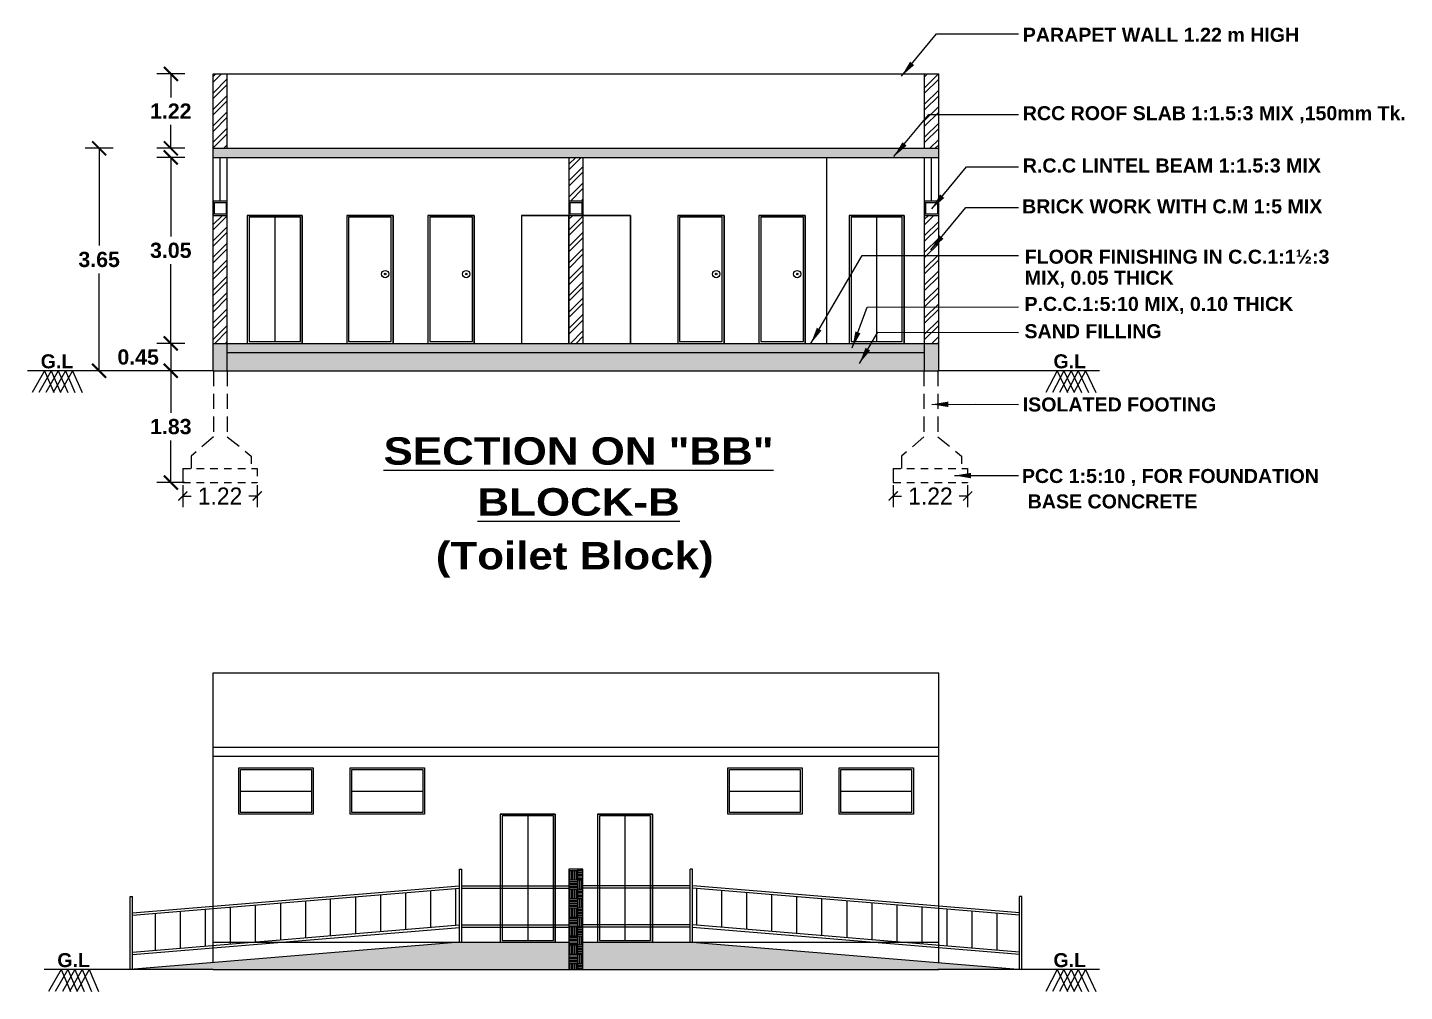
# Model space of a CAD drawing. Header units: metres. Extents: x 743 to 2261, y -742 to 557.
# Drawn here: x 2146.05 to 2168.64, y -716.87 to -701.06 of the extents above; entities that cross this region are included whole.
import ezdxf

# ---------------------------------------------------------------- set-up
doc = ezdxf.new("R2010")
doc.units = ezdxf.units.M
doc.linetypes.add('HIDDEN', pattern=[0.375, 0.25, -0.125])
doc.linetypes.add('HIDDEN2', pattern=[0.1875, 0.125, -0.0625])
doc.styles.add('CEN-GOT', font='arialbd.ttf')
doc.styles.add('CGR', font='ariblk.ttf')
doc.styles.add('kavi', font='ARLRDBD.TTF')
doc.styles.add('STYLE1', font='tahoma.ttf', dxfattribs={"height": 0.4})
doc.styles.add('TITLE', font='arialbd.ttf')
doc.dimstyles.new('kavi', dxfattribs={"dimtxt": 0.11, "dimasz": 0.23, "dimexe": 0.18, "dimexo": 0.0625, "dimgap": 0.09, "dimtad": 0, "dimtih": 1, "dimtoh": 1, "dimzin": 0, "dimdsep": 46, "dimtxsty": 'kavi', "dimblk": 'ARCHTICK', "dimcen": 0.09, "dimse1": 1, "dimse2": 1, "dimadec": 0, "dimazin": 0, "dimtfac": 1, "dimtofl": 0, "dimtmove": 0, "dimatfit": 3, "dimldrblk": 'ARCHTICK', "dimfxl": 0, "dimtolj": 1, "dimtzin": 0, "dimarcsym": 0})
doc.dimstyles.new('STY', dxfattribs={"dimscale": 0.9, "dimtxt": 0.23, "dimasz": 0.18, "dimexe": 0.15, "dimexo": 0.6, "dimgap": 0.1, "dimtad": 1, "dimtih": 1, "dimtoh": 1, "dimzin": 0, "dimdsep": 46, "dimtxsty": 'STYLE1', "dimblk": 'CLOSEDBLANK', "dimcen": 0.09375, "dimdle": 0.1, "dimse1": 1, "dimse2": 1, "dimadec": 0, "dimazin": 0, "dimtfac": 1, "dimtmove": 2, "dimatfit": 2, "dimfxl": 0, "dimtolj": 1, "dimtzin": 0, "dimarcsym": 0})
pattern_1 = [(37.5, (1185.355304, -1251.791424), (-0.0014400282, 0.0440471914), [0, -0.0347472, 0, -0.038862, 0, -0.0371475]), (7.5, (1185.355304, -1251.791424), (0.0404570955, 0.064514259), [0, -0.0187452, 0, -0.0313182, 0, -0.0120015]), (327.5, (1185.327186, -1251.791424), (0.0711893133, 0.0001293466), [0, -0.01143, 0, -0.041148, 0, -0.053721]), (317.5, (1185.327186, -1251.791424), (0.0687200807, 0.020063639), [0, -0.005715, 0, -0.0269748, 0, -0.030861])]
pattern_2 = [(50, (1185.3553, -1251.79142), (0.163966202, -0.014345177), [0.017145, -0.188595]), (355, (1185.3553, -1251.79142), (-0.03171908, 0.17195116), [0.013716, -0.150876526]), (100.451445, (1185.36897, -1251.79262), (0.132247122, 0.157605977), [0.014571008, -0.16028122]), (46.1842, (1185.3553, -1251.7457), (0.243971137, -0.037838095), [0.0257175, -0.2828925]), (96.635558, (1185.37563, -1251.74886), (0.21366372, 0.22268351), [0.02185652, -0.24042205]), (351.18415, (1185.3553, -1251.7457), (0.21366372, 0.22268351), [0.02057397, -0.22631376]), (21, (1185.37816, -1251.75713), (0.136452952, -0.092038678), [0.017145, -0.188595]), (326, (1185.37816, -1251.75713), (0.055621826, 0.16576917), [0.013716, -0.150876]), (71.451445, (1185.38953, -1251.7648), (0.192074777, 0.073730492), [0.014571008, -0.160280944]), (37.5, (1185.355304, -1251.791424), (0.002779743, 0.076099535), [0, -0.1490472, 0, -0.153162, 0, -0.1514475]), (7.5, (1185.3553, -1251.791424), (0.060137696, 0.0901625173), [0, -0.0873252, 0, -0.1456182, 0, -0.0577215]), (327.5, (1185.304326, -1251.791424), (0.1220315357, -0.0051558696), [0, -0.05715, 0, -0.178308, 0, -0.236601]), (317.5, (1185.28147, -1251.79142), (0.133316263, 0.022883842), [0, -0.074295, 0, -0.1184148, 0, -0.168021])]
pattern_3 = [(45, (1185.3553, -1251.79142), (-0.134703842, 0.134703842), []), (45, (1185.4451, -1251.79142), (-0.134703842, 0.134703842), [])]

# ---------------------------------------------------------------- blocks, each defined once
blk = doc.blocks.new('_ClosedBlank')
at = {"color": 0, "linetype": 'ByBlock', "lineweight": -2}
for p, q in [((-1, 0.167), (0, 0)), ((-1, 0.167), (-1, -0.167)), ((0, 0), (-1, -0.167))]:
    blk.add_line(p, q, dxfattribs=at)
blk = doc.blocks.new('_ArchTick')
at = {"color": 0, "linetype": 'ByBlock', "const_width": 0.15}
blk.add_lwpolyline([(-0.5, -0.5), (0.5, 0.5)], dxfattribs=at)
blk = doc.blocks.new('*D310')
at = {"color": 7, "lineweight": -2}
for p, q in [((2148.628, -701.818), (2148.168, -701.818)), ((2148.398, -701.818), (2148.398, -702.203)), ((2148.398, -703.038), (2148.398, -702.654)), ((2148.628, -703.038), (2148.168, -703.038))]:
    blk.add_line(p, q, dxfattribs=at)
at = {"layer": 'Defpoints', "color": 0}
for p in [(2150.276, -701.818), (2148.398, -703.038), (2150.276, -703.038)]:
    blk.add_point(p, dxfattribs=at)
at = {"color": 7, "lineweight": -2, "xscale": 0.23, "yscale": 0.23, "zscale": 0.23}
for p, rotation in [((2148.398, -701.818), 90), ((2148.398, -703.038), 270)]:
    blk.add_blockref('_ArchTick', p, dxfattribs=dict(at, rotation=rotation))
at = {"color": 0, "insert": (2148.398, -702.428), "char_height": 0.25, "attachment_point": 5, "style": 'CEN-GOT'}
blk.add_mtext('\\A1;1.22', dxfattribs=at)
blk = doc.blocks.new('*D311')
at = {"color": 7, "lineweight": -2}
for p, q in [((2148.628, -703.188), (2148.168, -703.188)), ((2148.398, -703.188), (2148.398, -704.485)), ((2148.398, -706.238), (2148.398, -704.941)), ((2148.628, -706.238), (2148.168, -706.238))]:
    blk.add_line(p, q, dxfattribs=at)
at = {"layer": 'Defpoints', "color": 0}
for p in [(2149.68, -703.188), (2148.398, -706.238), (2149.417, -706.238)]:
    blk.add_point(p, dxfattribs=at)
at = {"color": 7, "lineweight": -2, "xscale": 0.23, "yscale": 0.23, "zscale": 0.23}
for p, rotation in [((2148.398, -703.188), 90), ((2148.398, -706.238), 270)]:
    blk.add_blockref('_ArchTick', p, dxfattribs=dict(at, rotation=rotation))
at = {"color": 0, "insert": (2148.398, -704.713), "char_height": 0.25, "attachment_point": 5, "style": 'CEN-GOT'}
blk.add_mtext('\\A1;3.05', dxfattribs=at)
blk = doc.blocks.new('*D312')
at = {"color": 7, "lineweight": -2}
for p, q in [((2148.628, -706.238), (2148.168, -706.238)), ((2148.398, -706.238), (2148.398, -706.688)), ((2148.628, -706.688), (2148.168, -706.688))]:
    blk.add_line(p, q, dxfattribs=at)
at = {"layer": 'Defpoints', "color": 0}
for p in [(2149.417, -706.238), (2148.398, -706.688), (2149.545, -706.688)]:
    blk.add_point(p, dxfattribs=at)
at = {"color": 7, "lineweight": -2, "xscale": 0.23, "yscale": 0.23, "zscale": 0.23}
for p, rotation in [((2148.398, -706.238), 90), ((2148.398, -706.688), 270)]:
    blk.add_blockref('_ArchTick', p, dxfattribs=dict(at, rotation=rotation))
at = {"color": 0, "insert": (2147.862, -706.463), "char_height": 0.25, "attachment_point": 5, "style": 'CEN-GOT'}
blk.add_mtext('\\A1;0.45', dxfattribs=at)
blk = doc.blocks.new('*D313')
at = {"color": 7, "lineweight": -2}
for p, q in [((2147.452, -703.038), (2146.992, -703.038)), ((2147.222, -703.038), (2147.222, -704.635)), ((2147.222, -706.688), (2147.222, -705.091)), ((2147.452, -706.688), (2146.992, -706.688))]:
    blk.add_line(p, q, dxfattribs=at)
at = {"layer": 'Defpoints', "color": 0}
for p in [(2150.276, -703.038), (2147.222, -706.688), (2150.276, -706.688)]:
    blk.add_point(p, dxfattribs=at)
at = {"color": 7, "lineweight": -2, "xscale": 0.23, "yscale": 0.23, "zscale": 0.23}
for p, rotation in [((2147.222, -703.038), 90), ((2147.222, -706.688), 270)]:
    blk.add_blockref('_ArchTick', p, dxfattribs=dict(at, rotation=rotation))
at = {"color": 0, "insert": (2147.222, -704.863), "char_height": 0.25, "attachment_point": 5, "style": 'CEN-GOT'}
blk.add_mtext('\\A1;3.65', dxfattribs=at)
blk = doc.blocks.new('*D314')
at = {"color": 7, "lineweight": -2}
for p, q in [((2148.628, -706.688), (2148.168, -706.688)), ((2148.398, -706.688), (2148.398, -707.377)), ((2148.398, -708.521), (2148.398, -707.832)), ((2148.628, -708.521), (2148.168, -708.521))]:
    blk.add_line(p, q, dxfattribs=at)
at = {"layer": 'Defpoints', "color": 0}
for p in [(2148.897, -706.688), (2148.398, -708.521), (2148.897, -708.521)]:
    blk.add_point(p, dxfattribs=at)
at = {"color": 7, "lineweight": -2, "xscale": 0.23, "yscale": 0.23, "zscale": 0.23}
for p, rotation in [((2148.398, -706.688), 90), ((2148.398, -708.521), 270)]:
    blk.add_blockref('_ArchTick', p, dxfattribs=dict(at, rotation=rotation))
at = {"color": 0, "insert": (2148.398, -707.604), "char_height": 0.25, "attachment_point": 5, "style": 'CEN-GOT'}
blk.add_mtext('\\A1;1.83', dxfattribs=at)
blk = doc.blocks.new('*D315')
at = {"color": 0, "lineweight": -2}
for p, q in [((2148.596, -708.562), (2148.596, -708.922)), ((2149.816, -708.562), (2149.816, -708.922)), ((2148.596, -708.742), (2148.733, -708.742)), ((2149.816, -708.742), (2149.68, -708.742))]:
    blk.add_line(p, q, dxfattribs=at)
at = {"layer": 'Defpoints', "color": 0}
for p in [(2148.596, -708.406), (2149.816, -708.406), (2149.816, -708.742)]:
    blk.add_point(p, dxfattribs=at)
at = {"color": 0, "lineweight": -2, "xscale": 0.15, "yscale": 0.15, "zscale": 0.15, "rotation": 180}
blk.add_blockref('_ArchTick', (2148.596, -708.742), dxfattribs=at)
at = {"color": 0, "lineweight": -2, "xscale": 0.15, "yscale": 0.15, "zscale": 0.15}
blk.add_blockref('_ArchTick', (2149.816, -708.742), dxfattribs=at)
at = {"color": 0, "insert": (2149.206, -708.742), "char_height": 0.28, "attachment_point": 5, "style": 'kavi'}
blk.add_mtext('\\A1;1.22', dxfattribs=at)
blk = doc.blocks.new('*D316')
at = {"color": 0, "lineweight": -2}
for p, q in [((2160.25, -708.562), (2160.25, -708.922)), ((2161.47, -708.562), (2161.47, -708.922)), ((2160.25, -708.742), (2160.387, -708.742)), ((2161.47, -708.742), (2161.334, -708.742))]:
    blk.add_line(p, q, dxfattribs=at)
at = {"layer": 'Defpoints', "color": 0}
for p in [(2160.25, -708.406), (2161.47, -708.406), (2161.47, -708.742)]:
    blk.add_point(p, dxfattribs=at)
at = {"color": 0, "lineweight": -2, "xscale": 0.15, "yscale": 0.15, "zscale": 0.15, "rotation": 180}
blk.add_blockref('_ArchTick', (2160.25, -708.742), dxfattribs=at)
at = {"color": 0, "lineweight": -2, "xscale": 0.15, "yscale": 0.15, "zscale": 0.15}
blk.add_blockref('_ArchTick', (2161.47, -708.742), dxfattribs=at)
at = {"color": 0, "insert": (2160.86, -708.742), "char_height": 0.28, "attachment_point": 5, "style": 'kavi'}
blk.add_mtext('\\A1;1.22', dxfattribs=at)

msp = doc.modelspace()

# ---------------------------------------------------------------- hatches: boundary and pattern name
at = {"linetype": 'ByBlock'}
h = msp.add_hatch(dxfattribs=at)
h.set_pattern_fill('ANSI32', scale=0.02)
h.set_pattern_definition(pattern_3)
h.paths.add_polyline_path([(2149.325, -701.818), (2149.095, -701.818), (2149.095, -703.038), (2149.325, -703.038)])
h.paths.add_polyline_path([(2160.995, -701.818), (2160.765, -701.818), (2160.765, -703.038), (2160.995, -703.038)])
h = msp.add_hatch()
h.set_pattern_fill('AR-CONC', scale=0.0009)
h.set_pattern_definition(pattern_2)
h.paths.add_polyline_path([(2160.995, -703.038), (2149.095, -703.038), (2149.095, -703.188), (2160.995, -703.188)])
h = msp.add_hatch(dxfattribs=at)
h.set_pattern_fill('ANSI32', scale=0.02)
h.set_pattern_definition(pattern_3)
h.paths.add_polyline_path([(2154.93, -706.238), (2155.16, -706.238), (2155.16, -704.138), (2154.93, -704.138)])
h.paths.add_polyline_path([(2154.93, -703.906), (2155.16, -703.906), (2155.16, -703.188), (2154.93, -703.188)])
h = msp.add_hatch(dxfattribs=at)
h.set_pattern_fill('ANSI32', scale=0.02)
h.set_pattern_definition(pattern_3)
h.paths.add_polyline_path([(2149.325, -704.138), (2149.095, -704.138), (2149.095, -706.238), (2149.325, -706.238)])
h.paths.add_polyline_path([(2160.765, -706.238), (2160.995, -706.238), (2160.995, -704.138), (2160.765, -704.138)])
h = msp.add_hatch()
h.set_pattern_fill('AR-CONC', scale=0.0009)
h.set_pattern_definition(pattern_2)
h.paths.add_polyline_path([(2160.765, -706.238), (2149.325, -706.238), (2149.325, -706.388), (2160.765, -706.388)])
h.paths.add_polyline_path([(2149.325, -706.238), (2149.095, -706.238), (2149.095, -706.688), (2149.325, -706.688)])
h.paths.add_polyline_path([(2160.995, -706.238), (2160.765, -706.238), (2160.765, -706.688), (2160.995, -706.688)])
h = msp.add_hatch()
h.set_pattern_fill('AR-SAND', scale=0.0009)
h.set_pattern_definition(pattern_1)
h.paths.add_polyline_path([(2160.765, -706.688), (2160.765, -706.388), (2149.325, -706.388), (2149.325, -706.688)])
h = msp.add_hatch()
h.set_pattern_fill('AR-SAND', scale=0.0009)
h.set_pattern_definition(pattern_1)
h.paths.add_polyline_path([(2160.765, -706.688), (2160.765, -706.388), (2149.325, -706.388), (2149.325, -706.688)])
h = msp.add_hatch()
h.set_pattern_fill('AR-PARQ1', scale=0.0005)
h.set_pattern_definition([(90, (1185.3553, -1251.79142), (-0.1524, 0.1524), [0.1524, -0.1524]), (90, (1185.3807, -1251.79142), (-0.1524, 0.1524), [0.1524, -0.1524]), (90, (1185.4061, -1251.79142), (-0.1524, 0.1524), [0.1524, -0.1524]), (90, (1185.4315, -1251.79142), (-0.1524, 0.1524), [0.1524, -0.1524]), (90, (1185.4569, -1251.79142), (-0.1524, 0.1524), [0.1524, -0.1524]), (90, (1185.4823, -1251.79142), (-0.1524, 0.1524), [0.1524, -0.1524]), (90, (1185.5077, -1251.79142), (-0.1524, 0.1524), [0.1524, -0.1524]), (0, (1185.3553, -1251.63902), (0.1524, -0.1524), [0.1524, -0.1524]), (0, (1185.3553, -1251.61362), (0.1524, -0.1524), [0.1524, -0.1524]), (0, (1185.3553, -1251.58822), (0.1524, -0.1524), [0.1524, -0.1524]), (0, (1185.3553, -1251.56282), (0.1524, -0.1524), [0.1524, -0.1524]), (0, (1185.3553, -1251.53742), (0.1524, -0.1524), [0.1524, -0.1524]), (0, (1185.3553, -1251.51202), (0.1524, -0.1524), [0.1524, -0.1524]), (0, (1185.3553, -1251.48662), (0.1524, -0.1524), [0.1524, -0.1524])])
h.paths.add_polyline_path([(2155.16, -714.862), (2154.93, -714.862), (2154.93, -716.51), (2155.16, -716.51)])
h = msp.add_hatch()
h.set_pattern_fill('AR-BRSTD', scale=0.0008)
h.set_pattern_definition([(0, (1185.355304, -1251.791424), (0, 0.05419344), []), (90, (1185.3553, -1251.791424), (-0.08128, 0.05419344), [0.05419344, -0.05419344])])
h.paths.add_polyline_path([(2154.93, -716.51), (2154.93, -716.06), (2153.132, -716.06), (2147.732, -716.51), (2149.095, -716.51)])
h.paths.add_polyline_path([(2160.995, -716.51), (2162.319, -716.51), (2162.319, -716.507), (2156.959, -716.06), (2155.16, -716.06), (2155.16, -716.51)])

# ---------------------------------------------------------------- linework, layer by layer
at = {"color": 7}
for p, q in [((2149.095, -706.688), (2149.095, -701.818)), ((2149.095, -701.818), (2160.995, -701.818)), ((2149.325, -703.038), (2149.325, -701.818)), ((2149.095, -703.038), (2160.995, -703.038)), ((2149.095, -703.188), (2160.995, -703.188)), ((2149.325, -706.688), (2149.325, -703.188)), ((2149.653, -704.138), (2150.553, -704.138)), ((2150.103, -704.168), (2150.103, -706.208)), ((2150.553, -704.138), (2150.553, -706.238)), ((2151.285, -704.138), (2152.045, -704.138)), ((2152.045, -704.138), (2152.045, -706.238)), ((2152.615, -704.138), (2153.375, -704.138)), ((2153.375, -704.138), (2153.375, -706.238)), ((2154.15, -704.138), (2154.93, -704.138)), ((2154.93, -704.138), (2154.93, -706.238)), ((2155.18, -704.138), (2155.94, -704.138)), ((2155.94, -704.138), (2155.94, -706.238)), ((2156.715, -704.138), (2157.475, -704.138)), ((2157.475, -704.138), (2157.475, -706.238)), ((2158.045, -704.138), (2158.805, -704.138)), ((2158.805, -704.138), (2158.805, -706.238)), ((2159.527, -704.138), (2160.427, -704.138)), ((2159.977, -704.168), (2159.977, -706.208)), ((2160.427, -704.138), (2160.427, -706.238)), ((2149.095, -706.238), (2160.995, -706.238)), ((2149.325, -706.388), (2160.765, -706.388)), ((2149.095, -706.688), (2146.048, -706.688)), ((2146.325, -706.688), (2146.122, -707.046)), ((2146.435, -706.687), (2146.232, -707.045)), ((2146.325, -706.688), (2146.48, -707.046)), ((2146.552, -706.687), (2146.349, -707.045)), ((2146.552, -706.687), (2146.349, -707.045)), ((2146.435, -706.687), (2146.59, -707.045)), ((2146.67, -706.687), (2146.467, -707.045)), ((2146.67, -706.687), (2146.467, -707.045)), ((2146.552, -706.687), (2146.707, -707.045)), ((2146.552, -706.687), (2146.707, -707.045)), ((2146.788, -706.687), (2146.584, -707.045)), ((2146.67, -706.687), (2146.825, -707.045)), ((2146.67, -706.687), (2146.825, -707.045)), ((2146.788, -706.687), (2146.943, -707.045)), ((2149.095, -706.688), (2160.995, -706.688)), ((2163.631, -706.688), (2160.979, -706.688)), ((2162.939, -706.688), (2162.752, -707.046)), ((2163.049, -706.687), (2162.862, -707.045)), ((2162.939, -706.688), (2163.11, -707.046)), ((2163.167, -706.687), (2162.979, -707.045)), ((2163.167, -706.687), (2162.979, -707.045)), ((2163.049, -706.687), (2163.22, -707.045)), ((2163.284, -706.687), (2163.097, -707.045)), ((2163.284, -706.687), (2163.097, -707.045)), ((2163.167, -706.687), (2163.338, -707.045)), ((2163.167, -706.687), (2163.338, -707.045)), ((2163.402, -706.687), (2163.215, -707.045)), ((2163.284, -706.687), (2163.455, -707.045)), ((2163.284, -706.687), (2163.455, -707.045)), ((2163.402, -706.687), (2163.573, -707.045)), ((2148.596, -708.292), (2148.596, -708.521)), ((2160.25, -708.292), (2160.25, -708.521)), ((2149.095, -716.396), (2149.095, -711.64)), ((2149.095, -711.64), (2160.995, -711.64)), ((2160.995, -716.396), (2160.995, -711.64)), ((2149.095, -712.86), (2160.995, -712.86)), ((2149.095, -713.01), (2160.995, -713.01)), ((2149.544, -713.58), (2150.704, -713.58)), ((2151.37, -713.58), (2152.53, -713.58)), ((2157.565, -713.58), (2158.725, -713.58)), ((2159.391, -713.58), (2160.551, -713.58)), ((2153.804, -713.96), (2154.704, -713.96)), ((2154.254, -713.99), (2154.254, -716.03)), ((2154.704, -713.96), (2154.704, -716.06)), ((2155.399, -713.96), (2156.299, -713.96)), ((2155.849, -713.99), (2155.849, -716.03)), ((2156.299, -713.96), (2156.299, -716.06)), ((2153.172, -716.06), (2153.172, -714.862)), ((2156.919, -716.06), (2156.919, -714.862)), ((2147.772, -715.577), (2153.129, -715.133)), ((2162.319, -715.577), (2156.962, -715.133)), ((2147.732, -716.51), (2147.732, -715.31)), ((2147.772, -715.617), (2153.132, -715.173)), ((2147.772, -716.51), (2147.772, -715.31)), ((2162.319, -715.617), (2156.959, -715.173)), ((2162.319, -716.51), (2162.319, -715.31)), ((2162.359, -716.51), (2162.359, -715.31)), ((2147.772, -716.221), (2153.132, -715.777)), ((2147.772, -716.261), (2153.135, -715.817)), ((2162.319, -716.261), (2156.956, -715.817)), ((2162.319, -716.221), (2156.959, -715.777)), ((2149.095, -716.06), (2154.93, -716.06)), ((2149.095, -716.396), (2149.095, -716.06)), ((2155.16, -716.06), (2160.995, -716.06)), ((2149.095, -716.51), (2146.319, -716.51)), ((2146.597, -716.51), (2146.394, -716.868)), ((2146.707, -716.509), (2146.503, -716.867)), ((2146.597, -716.51), (2146.752, -716.868)), ((2146.824, -716.509), (2146.621, -716.867)), ((2146.824, -716.509), (2146.621, -716.867)), ((2146.707, -716.509), (2146.862, -716.867)), ((2146.942, -716.509), (2146.738, -716.867)), ((2146.942, -716.509), (2146.738, -716.867)), ((2146.824, -716.509), (2146.979, -716.867)), ((2146.824, -716.509), (2146.979, -716.867)), ((2147.059, -716.509), (2146.856, -716.867)), ((2146.942, -716.509), (2147.097, -716.867)), ((2146.942, -716.509), (2147.097, -716.867)), ((2147.059, -716.509), (2147.214, -716.867)), ((2149.095, -716.51), (2160.995, -716.51)), ((2163.631, -716.51), (2160.979, -716.51)), ((2162.939, -716.51), (2162.752, -716.868)), ((2163.049, -716.509), (2162.862, -716.867)), ((2162.939, -716.51), (2163.11, -716.868)), ((2163.167, -716.509), (2162.979, -716.867)), ((2163.167, -716.509), (2162.979, -716.867)), ((2163.049, -716.509), (2163.22, -716.867)), ((2163.284, -716.509), (2163.097, -716.867)), ((2163.284, -716.509), (2163.097, -716.867)), ((2163.167, -716.509), (2163.338, -716.867)), ((2163.167, -716.509), (2163.338, -716.867)), ((2163.402, -716.509), (2163.215, -716.867)), ((2163.284, -716.509), (2163.455, -716.867)), ((2163.284, -716.509), (2163.455, -716.867)), ((2163.402, -716.509), (2163.573, -716.867))]:
    msp.add_line(p, q, dxfattribs=at)
at = {"color": 7, "linetype": 'ByBlock'}
for p, q in [((2160.765, -703.038), (2160.765, -701.818)), ((2160.995, -706.688), (2160.995, -701.818)), ((2160.765, -706.688), (2160.765, -703.188))]:
    msp.add_line(p, q, dxfattribs=at)
at = {"color": 7, "linetype": 'HIDDEN'}
for p, q in [((2148.734, -708.087), (2148.734, -708.292)), ((2160.388, -708.087), (2160.388, -708.292))]:
    msp.add_line(p, q, dxfattribs=at)
at = {"color": 7, "linetype": 'HIDDEN2'}
for p, q in [((2149.717, -708.087), (2149.717, -708.292)), ((2161.371, -708.087), (2161.371, -708.292)), ((2148.596, -708.292), (2149.816, -708.292)), ((2149.816, -708.292), (2149.816, -708.521)), ((2160.25, -708.292), (2161.47, -708.292)), ((2161.47, -708.292), (2161.47, -708.521)), ((2148.596, -708.521), (2149.816, -708.521)), ((2160.25, -708.521), (2161.47, -708.521))]:
    msp.add_line(p, q, dxfattribs=at)
at = {"color": 7}
for points in [[(2149.21, -703.906), (2149.21, -703.188)], [(2154.93, -703.188), (2154.93, -706.238)], [(2155.16, -703.188), (2155.16, -706.238)], [(2159.155, -703.188), (2159.155, -706.238)], [(2160.88, -703.906), (2160.88, -703.188)], [(2149.514, -713.2), (2150.734, -713.2), (2150.734, -713.96), (2149.514, -713.96), (2149.514, -713.2)], [(2151.34, -713.2), (2152.56, -713.2), (2152.56, -713.96), (2151.34, -713.96), (2151.34, -713.2)], [(2157.535, -713.2), (2158.755, -713.2), (2158.755, -713.96), (2157.535, -713.96), (2157.535, -713.2)], [(2159.361, -713.2), (2160.581, -713.2), (2160.581, -713.96), (2159.361, -713.96), (2159.361, -713.2)], [(2153.132, -716.06), (2153.132, -714.862), (2153.172, -714.862)], [(2156.959, -716.06), (2156.959, -714.862), (2156.919, -714.862)], [(2153.172, -715.134), (2154.93, -715.134)], [(2156.919, -715.134), (2155.16, -715.134)], [(2147.732, -715.31), (2147.772, -715.31)], [(2150.605, -715.382), (2150.605, -715.986)], [(2151.015, -715.348), (2151.015, -715.952)], [(2151.426, -715.314), (2151.426, -715.918)], [(2151.836, -715.28), (2151.836, -715.884)], [(2152.247, -715.246), (2152.247, -715.85)], [(2152.657, -715.212), (2152.657, -715.816)], [(2153.068, -715.178), (2153.068, -715.782)], [(2153.172, -715.174), (2154.93, -715.174)], [(2156.919, -715.174), (2155.16, -715.174)], [(2157.023, -715.178), (2157.023, -715.782)], [(2157.434, -715.212), (2157.434, -715.816)], [(2157.844, -715.246), (2157.844, -715.85)], [(2158.255, -715.28), (2158.255, -715.884)], [(2158.665, -715.314), (2158.665, -715.918)], [(2159.075, -715.348), (2159.075, -715.952)], [(2159.486, -715.382), (2159.486, -715.986)], [(2162.359, -715.31), (2162.319, -715.31)], [(2148.142, -715.586), (2148.142, -716.19)], [(2148.553, -715.552), (2148.553, -716.156)], [(2148.963, -715.518), (2148.963, -716.122)], [(2149.374, -715.484), (2149.374, -716.088)], [(2149.784, -715.45), (2149.784, -716.054)], [(2150.195, -715.416), (2150.195, -716.02)], [(2159.896, -715.416), (2159.896, -716.02)], [(2160.307, -715.45), (2160.307, -716.054)], [(2160.717, -715.484), (2160.717, -716.088)], [(2161.128, -715.518), (2161.128, -716.122)], [(2161.538, -715.552), (2161.538, -716.156)], [(2161.948, -715.586), (2161.948, -716.19)], [(2153.172, -715.773), (2154.93, -715.773)], [(2153.172, -715.813), (2154.93, -715.813)], [(2156.919, -715.773), (2155.16, -715.773)], [(2156.919, -715.813), (2155.16, -715.813)], [(2153.132, -716.06), (2147.732, -716.51)], [(2156.959, -716.06), (2162.359, -716.51)]]:
    msp.add_lwpolyline(points, dxfattribs=at)
for points in [[(2149.095, -704.138), (2149.325, -704.138), (2149.325, -703.906), (2149.095, -703.906)], [(2149.117, -703.926), (2149.305, -703.926), (2149.305, -704.121), (2149.117, -704.121)], [(2154.93, -704.138), (2155.16, -704.138), (2155.16, -703.906), (2154.93, -703.906)], [(2154.952, -703.926), (2155.14, -703.926), (2155.14, -704.121), (2154.952, -704.121)], [(2160.765, -704.138), (2160.995, -704.138), (2160.995, -703.906), (2160.765, -703.906)], [(2160.787, -703.926), (2160.975, -703.926), (2160.975, -704.121), (2160.787, -704.121)], [(2149.653, -706.238), (2150.553, -706.238), (2150.553, -704.138), (2149.653, -704.138)], [(2149.683, -706.208), (2150.523, -706.208), (2150.523, -704.168), (2149.683, -704.168)], [(2151.285, -706.238), (2152.045, -706.238), (2152.045, -704.138), (2151.285, -704.138)], [(2151.315, -706.208), (2152.015, -706.208), (2152.015, -704.168), (2151.315, -704.168)], [(2152.615, -706.238), (2153.375, -706.238), (2153.375, -704.138), (2152.615, -704.138)], [(2152.645, -706.208), (2153.345, -706.208), (2153.345, -704.168), (2152.645, -704.168)], [(2154.15, -706.238), (2154.93, -706.238), (2154.93, -704.138), (2154.15, -704.138)], [(2155.16, -706.238), (2155.94, -706.238), (2155.94, -704.138), (2155.16, -704.138)], [(2156.715, -706.238), (2157.475, -706.238), (2157.475, -704.138), (2156.715, -704.138)], [(2156.745, -706.208), (2157.445, -706.208), (2157.445, -704.168), (2156.745, -704.168)], [(2158.045, -706.238), (2158.805, -706.238), (2158.805, -704.138), (2158.045, -704.138)], [(2158.075, -706.208), (2158.775, -706.208), (2158.775, -704.168), (2158.075, -704.168)], [(2159.527, -706.238), (2160.427, -706.238), (2160.427, -704.138), (2159.527, -704.138)], [(2159.557, -706.208), (2160.397, -706.208), (2160.397, -704.168), (2159.557, -704.168)], [(2149.544, -713.23), (2150.704, -713.23), (2150.704, -713.93), (2149.544, -713.93)], [(2151.37, -713.23), (2152.53, -713.23), (2152.53, -713.93), (2151.37, -713.93)], [(2157.565, -713.23), (2158.725, -713.23), (2158.725, -713.93), (2157.565, -713.93)], [(2159.391, -713.23), (2160.551, -713.23), (2160.551, -713.93), (2159.391, -713.93)], [(2153.804, -716.06), (2154.704, -716.06), (2154.704, -713.96), (2153.804, -713.96)], [(2153.834, -716.03), (2154.674, -716.03), (2154.674, -713.99), (2153.834, -713.99)], [(2155.399, -716.06), (2156.299, -716.06), (2156.299, -713.96), (2155.399, -713.96)], [(2155.429, -716.03), (2156.269, -716.03), (2156.269, -713.99), (2155.429, -713.99)], [(2154.93, -716.51), (2155.16, -716.51), (2155.16, -714.862), (2154.93, -714.862)]]:
    msp.add_lwpolyline(points, close=True, dxfattribs=at)
at = {"color": 7, "linetype": 'HIDDEN'}
for points in [[(2149.097, -706.688), (2149.097, -707.768), (2148.734, -708.087)], [(2149.325, -706.688), (2149.325, -707.768), (2149.717, -708.087)], [(2160.751, -706.688), (2160.751, -707.768), (2160.388, -708.087)], [(2160.979, -706.688), (2160.979, -707.768), (2161.371, -708.087)]]:
    msp.add_lwpolyline(points, dxfattribs=at)
at = {"color": 7}
for centre, radius in [((2151.914, -705.101), 0.0595), ((2151.915, -705.101), 0.0122), ((2153.244, -705.101), 0.0595), ((2153.245, -705.101), 0.0122), ((2157.344, -705.101), 0.0595), ((2157.345, -705.101), 0.0122), ((2158.674, -705.101), 0.0595), ((2158.675, -705.101), 0.0122)]:
    msp.add_circle(centre, radius, dxfattribs=at)

# ---------------------------------------------------------------- texts
at = {"color": 7, "ltscale": 1.5, "style": 'TITLE'}
for s, p in [('PARAPET WALL 1.22 m HIGH', (2162.375, -701.291)), ('RCC ROOF SLAB 1:1.5:3 MIX ,150mm Tk.', (2162.375, -702.577)), ('R.C.C LINTEL BEAM 1:1.5:3 MIX', (2162.375, -703.435)), ('BRICK WORK WITH C.M 1:5 MIX', (2162.363, -704.105)), ('FLOOR FINISHING IN C.C.1:1½:3', (2162.407, -704.931)), ('MIX, 0.05 THICK', (2162.407, -705.276)), ('P.C.C.1:5:10 MIX, 0.10 THICK', (2162.403, -705.706)), ('SAND FILLING', (2162.403, -706.153)), ('G.L', (2146.264, -706.647)), ('G.L', (2162.878, -706.647)), ('ISOLATED FOOTING', (2162.374, -707.355)), ('PCC 1:5:10 , FOR FOUNDATION', (2162.36, -708.528)), (' BASE CONCRETE', (2162.366, -708.945)), ('G.L', (2146.536, -716.469)), ('G.L', (2162.878, -716.469))]:
    msp.add_text(s, height=0.23, dxfattribs=at).set_placement(p)
at = {"color": 7, "style": 'CGR'}
msp.add_text('(Toilet Block)', height=0.45, dxfattribs=at).set_placement((2152.746, -709.945))
at = {"color": 7, "char_height": 0.45, "width": 20.8908, "attachment_point": 2, "style": 'CGR'}
for s, insert in [('{\\LSECTION ON "BB"}', (2155.088, -707.778)), ('{\\LBLOCK-B}', (2155.088, -708.613))]:
    msp.add_mtext(s, dxfattribs=dict(at, insert=insert))

# ---------------------------------------------------------------- dimensions: what is measured, and where the dimension line sits
at = {"color": 7}
for base, p1, p2, picture, middle in [((2148.398, -703.038), (2150.276, -701.818), (2150.276, -703.038), '*D310', (2148.398, -702.428)), ((2147.222, -706.688), (2150.276, -703.038), (2150.276, -706.688), '*D313', (2147.222, -704.863)), ((2148.398, -706.238), (2149.68, -703.188), (2149.417, -706.238), '*D311', (2148.398, -704.713)), ((2148.398, -706.688), (2149.417, -706.238), (2149.545, -706.688), '*D312', (2147.862, -706.463)), ((2148.398, -708.521), (2148.897, -706.688), (2148.897, -708.521), '*D314', (2148.398, -707.604))]:
    dim = msp.add_linear_dim(base=base, p1=p1, p2=p2, angle=90, dimstyle='kavi', override={"dimtxt": 0.25, "dimexe": 0.23, "dimexo": 0.23, "dimgap": 0.1, "dimtxsty": 'CEN-GOT', "dimse1": 0, "dimse2": 0, "dimclrd": 7, "dimclre": 7, "dimtmove": 2, "dimfxl": 0.23, "dimfxlon": 1}, dxfattribs=at)
    dim.commit()
    dim.dimension.update_dxf_attribs({"geometry": picture, "text_midpoint": middle})
for base, p1, p2, picture, middle in [((2149.816, -708.742), (2148.596, -708.406), (2149.816, -708.406), '*D315', (2149.206, -708.742)), ((2161.47, -708.742), (2160.25, -708.406), (2161.47, -708.406), '*D316', (2160.86, -708.742))]:
    dim = msp.add_linear_dim(base=base, p1=p1, p2=p2, dimstyle='kavi', override={"dimtxt": 0.28, "dimasz": 0.15, "dimse1": 0, "dimse2": 0, "dimtmove": 2, "dimfxlon": 1}, dxfattribs=at)
    dim.commit()
    dim.dimension.update_dxf_attribs({"geometry": picture, "text_midpoint": middle})

# ---------------------------------------------------------------- leaders
at = {"color": 7, "linetype": 'ByBlock'}
for points in [[(2160.387, -701.853), (2160.96, -701.162), (2162.304, -701.162)], [(2160.262, -703.174), (2160.834, -702.484), (2162.304, -702.484)], [(2160.881, -704.031), (2161.454, -703.341), (2162.304, -703.341)], [(2160.869, -704.701), (2161.442, -704.011), (2162.304, -704.011)], [(2158.899, -706.238), (2159.738, -704.795), (2162.304, -704.795)], [(2159.577, -706.311), (2159.824, -705.642), (2162.304, -705.641)], [(2159.695, -706.566), (2159.998, -706.056), (2162.304, -706.059)], [(2160.883, -707.238), (2161.602, -707.237), (2162.304, -707.24)], [(2161.256, -708.406), (2162.188, -708.407), (2162.304, -708.407)]]:
    msp.add_leader(points, dimstyle='STY', override={"dimasz": 0.3, "dimgap": 0.1, "dimtad": 0}, dxfattribs=at)

doc.saveas('drawing.dxf')
